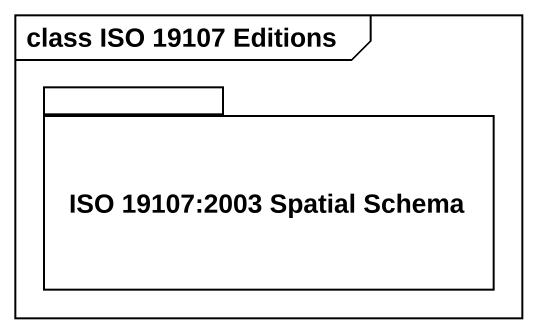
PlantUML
@startuml
mainframe class ISO 19107 Editions
package "ISO 19107:2003 Spatial Schema" as ISO_19107_2003_Spatial {
}
@enduml
